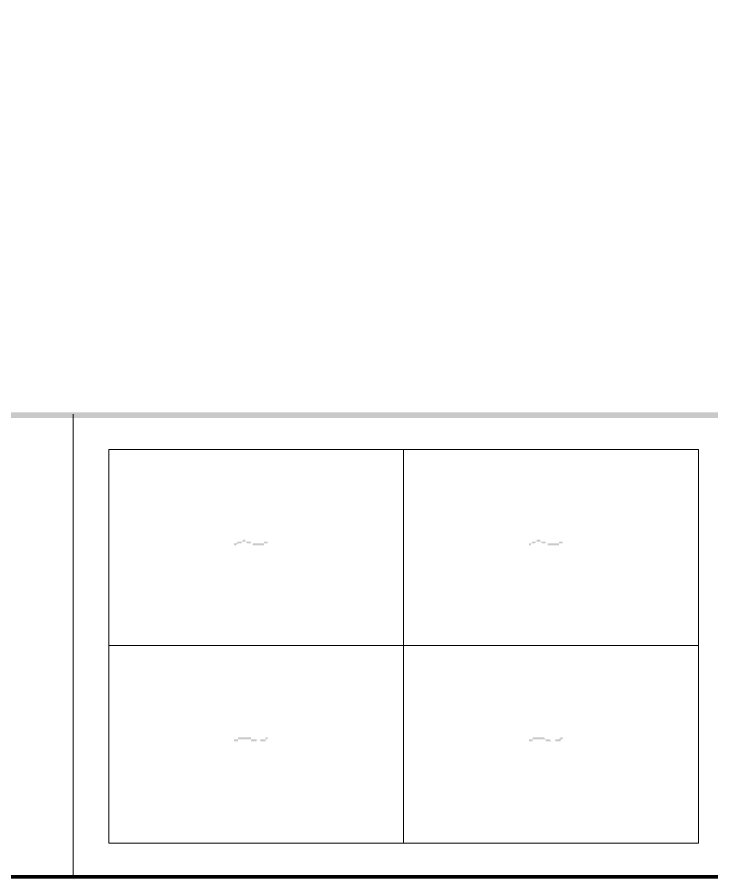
# Model space of a CAD drawing. Header units: millimetres. Extents: x 3.6 to 37.8, y 0.6 to 28.7.
# Drawn here: x 19.067 to 20.619, y 0.595 to 2.52 of the extents above; entities that cross this region are included whole.
import ezdxf

# ---------------------------------------------------------------- set-up
doc = ezdxf.new("R2010")
doc.units = ezdxf.units.MM
doc.layers.add('PDF_FRAME-TB', color=7, linetype='Continuous')

msp = doc.modelspace()

# ---------------------------------------------------------------- hatches: boundary and pattern name
at = {"layer": 'PDF_FRAME-TB', "transparency": 33554559}
for points in [[(19.6268, 1.3525), (19.6268, 1.3483), (19.6268, 1.3483), (19.6268, 1.3441), (19.6268, 1.3441), (19.6226, 1.3441), (19.6226, 1.3441), (19.6226, 1.3441), (19.6226, 1.3441), (19.6185, 1.3441), (19.6185, 1.3441), (19.6185, 1.34), (19.6185, 1.34), (19.6185, 1.34), (19.6143, 1.34), (19.6143, 1.34), (19.6143, 1.34), (19.6143, 1.34), (19.6101, 1.34), (19.6101, 1.34), (19.6101, 1.34), (19.606, 1.34), (19.606, 1.34), (19.606, 1.34), (19.606, 1.34), (19.606, 1.34), (19.6018, 1.34), (19.6018, 1.34), (19.6018, 1.34), (19.5976, 1.34), (19.5976, 1.34), (19.5976, 1.34), (19.5976, 1.34), (19.5976, 1.34), (19.5934, 1.34), (19.5934, 1.34), (19.5934, 1.3441), (19.5893, 1.3441), (19.5893, 1.3441), (19.5893, 1.3441), (19.5893, 1.3441), (19.5851, 1.3441), (19.5851, 1.3441), (19.5851, 1.3441), (19.5809, 1.3441), (19.5809, 1.3441), (19.5809, 1.3441), (19.5768, 1.3483), (19.5768, 1.3483), (19.5768, 1.3483), (19.5768, 1.3483), (19.5768, 1.3483), (19.5726, 1.3483), (19.5726, 1.3483), (19.5726, 1.3483), (19.5726, 1.3483), (19.5684, 1.3483), (19.5684, 1.3483), (19.5684, 1.3483), (19.5684, 1.3441), (19.5643, 1.3441), (19.5643, 1.3441), (19.5643, 1.3441), (19.5643, 1.3441), (19.5601, 1.3441), (19.5601, 1.3441), (19.5601, 1.3441), (19.5601, 1.3441), (19.5601, 1.3441), (19.5559, 1.34), (19.5559, 1.34), (19.5559, 1.34), (19.5517, 1.34), (19.5517, 1.34), (19.5517, 1.34), (19.5517, 1.34), (19.5517, 1.3441), (19.5517, 1.3441), (19.5517, 1.3441), (19.5559, 1.3441), (19.5559, 1.3441), (19.5559, 1.3441), (19.5559, 1.3441), (19.5601, 1.3483), (19.5601, 1.3483), (19.5601, 1.3483), (19.5601, 1.3483), (19.5643, 1.3483), (19.5643, 1.3483), (19.5643, 1.3483), (19.5643, 1.3483), (19.5643, 1.3483), (19.5684, 1.3483), (19.5684, 1.3483), (19.5684, 1.3483), (19.5726, 1.3525), (19.5726, 1.3525), (19.5726, 1.3525), (19.5726, 1.3525), (19.5726, 1.3525), (19.5768, 1.3525), (19.5768, 1.3483), (19.5768, 1.3483), (19.5768, 1.3483), (19.5809, 1.3483), (19.5809, 1.3483), (19.5809, 1.3483), (19.5851, 1.3483), (19.5851, 1.3483), (19.5851, 1.3483), (19.5851, 1.3483), (19.5851, 1.3483), (19.5893, 1.3483), (19.5893, 1.3483), (19.5893, 1.3483), (19.5893, 1.3441), (19.5934, 1.3441), (19.5934, 1.3441), (19.5934, 1.3441), (19.5976, 1.3441), (19.5976, 1.3441), (19.5976, 1.3441), (19.6018, 1.3441), (19.6018, 1.3441), (19.6018, 1.3441), (19.6018, 1.3441), (19.6018, 1.3441), (19.606, 1.3441), (19.606, 1.3441), (19.606, 1.3441), (19.606, 1.3441), (19.606, 1.3441), (19.6101, 1.3441), (19.6101, 1.3441), (19.6101, 1.3441), (19.6101, 1.3441), (19.6143, 1.3441), (19.6143, 1.3441), (19.6143, 1.3441), (19.6143, 1.3441), (19.6185, 1.3441), (19.6185, 1.3441), (19.6185, 1.3441), (19.6185, 1.3483), (19.6226, 1.3483), (19.6226, 1.3483), (19.6226, 1.3483), (19.6226, 1.3483), (19.6268, 1.3483), (19.6268, 1.3483), (19.6268, 1.3525), (19.6268, 1.3525)], [(20.2857, 1.3525), (20.2857, 1.3483), (20.2857, 1.3483), (20.2857, 1.3441), (20.2857, 1.3441), (20.2815, 1.3441), (20.2815, 1.3441), (20.2815, 1.3441), (20.2815, 1.3441), (20.2773, 1.3441), (20.2773, 1.3441), (20.2773, 1.34), (20.2773, 1.34), (20.2773, 1.34), (20.2732, 1.34), (20.2732, 1.34), (20.2732, 1.34), (20.269, 1.34), (20.269, 1.34), (20.269, 1.34), (20.269, 1.34), (20.2648, 1.34), (20.2648, 1.34), (20.2648, 1.34), (20.2648, 1.34), (20.2606, 1.34), (20.2606, 1.34), (20.2606, 1.34), (20.2606, 1.34), (20.2565, 1.34), (20.2565, 1.34), (20.2565, 1.34), (20.2565, 1.34), (20.2523, 1.34), (20.2523, 1.34), (20.2523, 1.34), (20.2523, 1.3441), (20.2481, 1.3441), (20.2481, 1.3441), (20.2481, 1.3441), (20.2481, 1.3441), (20.244, 1.3441), (20.244, 1.3441), (20.244, 1.3441), (20.2398, 1.3441), (20.2398, 1.3441), (20.2398, 1.3441), (20.2356, 1.3483), (20.2356, 1.3483), (20.2356, 1.3483), (20.2356, 1.3483), (20.2315, 1.3483), (20.2315, 1.3483), (20.2315, 1.3483), (20.2315, 1.3483), (20.2315, 1.3483), (20.2273, 1.3483), (20.2273, 1.3483), (20.2273, 1.3483), (20.2231, 1.3441), (20.2231, 1.3441), (20.2231, 1.3441), (20.2231, 1.3441), (20.2231, 1.3441), (20.2189, 1.3441), (20.2189, 1.3441), (20.2189, 1.3441), (20.2189, 1.3441), (20.2148, 1.3441), (20.2148, 1.34), (20.2148, 1.34), (20.2148, 1.34), (20.2106, 1.34), (20.2106, 1.34), (20.2106, 1.34), (20.2106, 1.34), (20.2106, 1.3441), (20.2106, 1.3441), (20.2106, 1.3441), (20.2148, 1.3441), (20.2148, 1.3441), (20.2148, 1.3441), (20.2148, 1.3441), (20.2189, 1.3483), (20.2189, 1.3483), (20.2189, 1.3483), (20.2189, 1.3483), (20.2189, 1.3483), (20.2231, 1.3483), (20.2231, 1.3483), (20.2231, 1.3483), (20.2231, 1.3483), (20.2273, 1.3483), (20.2273, 1.3483), (20.2273, 1.3483), (20.2273, 1.3525), (20.2315, 1.3525), (20.2315, 1.3525), (20.2315, 1.3525), (20.2315, 1.3525), (20.2356, 1.3525), (20.2356, 1.3483), (20.2356, 1.3483), (20.2356, 1.3483), (20.2398, 1.3483), (20.2398, 1.3483), (20.2398, 1.3483), (20.2398, 1.3483), (20.244, 1.3483), (20.244, 1.3483), (20.244, 1.3483), (20.244, 1.3483), (20.244, 1.3483), (20.2481, 1.3483), (20.2481, 1.3483), (20.2481, 1.3441), (20.2523, 1.3441), (20.2523, 1.3441), (20.2523, 1.3441), (20.2565, 1.3441), (20.2565, 1.3441), (20.2565, 1.3441), (20.2565, 1.3441), (20.2606, 1.3441), (20.2606, 1.3441), (20.2606, 1.3441), (20.2606, 1.3441), (20.2648, 1.3441), (20.2648, 1.3441), (20.2648, 1.3441), (20.2648, 1.3441), (20.2648, 1.3441), (20.269, 1.3441), (20.269, 1.3441), (20.269, 1.3441), (20.269, 1.3441), (20.2732, 1.3441), (20.2732, 1.3441), (20.2732, 1.3441), (20.2732, 1.3441), (20.2773, 1.3441), (20.2773, 1.3441), (20.2773, 1.3441), (20.2773, 1.3483), (20.2773, 1.3483), (20.2815, 1.3483), (20.2815, 1.3483), (20.2815, 1.3483), (20.2815, 1.3483), (20.2857, 1.3483), (20.2857, 1.3525), (20.2857, 1.3525)], [(19.6268, 0.9146), (19.6268, 0.9105), (19.6268, 0.9063), (19.6268, 0.9063), (19.6268, 0.9063), (19.6226, 0.9063), (19.6226, 0.9063), (19.6226, 0.9063), (19.6226, 0.9021), (19.6185, 0.9021), (19.6185, 0.9021), (19.6185, 0.9021), (19.6185, 0.9021), (19.6185, 0.9021), (19.6143, 0.9021), (19.6143, 0.9021), (19.6143, 0.9021), (19.6143, 0.9021), (19.6101, 0.9021), (19.6101, 0.9021), (19.6101, 0.9021), (19.606, 0.9021), (19.606, 0.9021), (19.606, 0.9021), (19.606, 0.9021), (19.606, 0.9021), (19.6018, 0.9021), (19.6018, 0.9021), (19.6018, 0.9021), (19.5976, 0.9021), (19.5976, 0.9021), (19.5976, 0.9021), (19.5976, 0.9021), (19.5976, 0.9021), (19.5934, 0.9021), (19.5934, 0.9021), (19.5934, 0.9021), (19.5893, 0.9021), (19.5893, 0.9021), (19.5893, 0.9021), (19.5893, 0.9063), (19.5851, 0.9063), (19.5851, 0.9063), (19.5851, 0.9063), (19.5809, 0.9063), (19.5809, 0.9063), (19.5809, 0.9063), (19.5768, 0.9063), (19.5768, 0.9063), (19.5768, 0.9063), (19.5768, 0.9063), (19.5768, 0.9063), (19.5726, 0.9063), (19.5726, 0.9063), (19.5726, 0.9063), (19.5726, 0.9063), (19.5684, 0.9063), (19.5684, 0.9063), (19.5684, 0.9063), (19.5684, 0.9063), (19.5643, 0.9063), (19.5643, 0.9063), (19.5643, 0.9063), (19.5643, 0.9063), (19.5601, 0.9063), (19.5601, 0.9063), (19.5601, 0.9063), (19.5601, 0.9021), (19.5601, 0.9021), (19.5559, 0.9021), (19.5559, 0.9021), (19.5559, 0.9021), (19.5517, 0.9021), (19.5517, 0.8979), (19.5517, 0.8979), (19.5517, 0.8979), (19.5517, 0.9021), (19.5517, 0.9021), (19.5517, 0.9063), (19.5559, 0.9063), (19.5559, 0.9063), (19.5559, 0.9063), (19.5559, 0.9063), (19.5601, 0.9063), (19.5601, 0.9063), (19.5601, 0.9105), (19.5601, 0.9105), (19.5643, 0.9105), (19.5643, 0.9105), (19.5643, 0.9105), (19.5643, 0.9105), (19.5643, 0.9105), (19.5684, 0.9105), (19.5684, 0.9105), (19.5684, 0.9105), (19.5726, 0.9105), (19.5726, 0.9105), (19.5726, 0.9105), (19.5726, 0.9105), (19.5726, 0.9105), (19.5768, 0.9105), (19.5768, 0.9105), (19.5768, 0.9105), (19.5768, 0.9105), (19.5809, 0.9105), (19.5809, 0.9105), (19.5809, 0.9105), (19.5851, 0.9105), (19.5851, 0.9105), (19.5851, 0.9105), (19.5851, 0.9105), (19.5851, 0.9105), (19.5893, 0.9105), (19.5893, 0.9063), (19.5893, 0.9063), (19.5893, 0.9063), (19.5934, 0.9063), (19.5934, 0.9063), (19.5934, 0.9063), (19.5976, 0.9063), (19.5976, 0.9063), (19.5976, 0.9063), (19.6018, 0.9063), (19.6018, 0.9021), (19.6018, 0.9021), (19.6018, 0.9021), (19.6018, 0.9021), (19.606, 0.9021), (19.606, 0.9021), (19.606, 0.9021), (19.606, 0.9021), (19.606, 0.9021), (19.6101, 0.9021), (19.6101, 0.9021), (19.6101, 0.9021), (19.6101, 0.9063), (19.6143, 0.9063), (19.6143, 0.9063), (19.6143, 0.9063), (19.6143, 0.9063), (19.6185, 0.9063), (19.6185, 0.9063), (19.6185, 0.9063), (19.6185, 0.9063), (19.6226, 0.9063), (19.6226, 0.9105), (19.6226, 0.9105), (19.6226, 0.9105), (19.6268, 0.9105), (19.6268, 0.9105), (19.6268, 0.9105), (19.6268, 0.9146)], [(20.2857, 0.9146), (20.2857, 0.9105), (20.2857, 0.9063), (20.2857, 0.9063), (20.2857, 0.9063), (20.2815, 0.9063), (20.2815, 0.9063), (20.2815, 0.9063), (20.2815, 0.9021), (20.2773, 0.9021), (20.2773, 0.9021), (20.2773, 0.9021), (20.2773, 0.9021), (20.2773, 0.9021), (20.2732, 0.9021), (20.2732, 0.9021), (20.2732, 0.9021), (20.269, 0.9021), (20.269, 0.9021), (20.269, 0.9021), (20.269, 0.9021), (20.2648, 0.9021), (20.2648, 0.9021), (20.2648, 0.9021), (20.2648, 0.9021), (20.2606, 0.9021), (20.2606, 0.9021), (20.2606, 0.9021), (20.2606, 0.9021), (20.2565, 0.9021), (20.2565, 0.9021), (20.2565, 0.9021), (20.2565, 0.9021), (20.2523, 0.9021), (20.2523, 0.9021), (20.2523, 0.9021), (20.2523, 0.9021), (20.2481, 0.9021), (20.2481, 0.9021), (20.2481, 0.9021), (20.2481, 0.9063), (20.244, 0.9063), (20.244, 0.9063), (20.244, 0.9063), (20.2398, 0.9063), (20.2398, 0.9063), (20.2398, 0.9063), (20.2356, 0.9063), (20.2356, 0.9063), (20.2356, 0.9063), (20.2356, 0.9063), (20.2315, 0.9063), (20.2315, 0.9063), (20.2315, 0.9063), (20.2315, 0.9063), (20.2315, 0.9063), (20.2273, 0.9063), (20.2273, 0.9063), (20.2273, 0.9063), (20.2231, 0.9063), (20.2231, 0.9063), (20.2231, 0.9063), (20.2231, 0.9063), (20.2231, 0.9063), (20.2189, 0.9063), (20.2189, 0.9063), (20.2189, 0.9063), (20.2189, 0.9021), (20.2148, 0.9021), (20.2148, 0.9021), (20.2148, 0.9021), (20.2148, 0.9021), (20.2106, 0.9021), (20.2106, 0.8979), (20.2106, 0.8979), (20.2106, 0.8979), (20.2106, 0.9021), (20.2106, 0.9021), (20.2106, 0.9063), (20.2148, 0.9063), (20.2148, 0.9063), (20.2148, 0.9063), (20.2148, 0.9063), (20.2189, 0.9063), (20.2189, 0.9063), (20.2189, 0.9105), (20.2189, 0.9105), (20.2189, 0.9105), (20.2231, 0.9105), (20.2231, 0.9105), (20.2231, 0.9105), (20.2231, 0.9105), (20.2273, 0.9105), (20.2273, 0.9105), (20.2273, 0.9105), (20.2273, 0.9105), (20.2315, 0.9105), (20.2315, 0.9105), (20.2315, 0.9105), (20.2315, 0.9105), (20.2356, 0.9105), (20.2356, 0.9105), (20.2356, 0.9105), (20.2356, 0.9105), (20.2398, 0.9105), (20.2398, 0.9105), (20.2398, 0.9105), (20.2398, 0.9105), (20.244, 0.9105), (20.244, 0.9105), (20.244, 0.9105), (20.244, 0.9105), (20.244, 0.9105), (20.2481, 0.9063), (20.2481, 0.9063), (20.2481, 0.9063), (20.2523, 0.9063), (20.2523, 0.9063), (20.2523, 0.9063), (20.2565, 0.9063), (20.2565, 0.9063), (20.2565, 0.9063), (20.2565, 0.9063), (20.2606, 0.9021), (20.2606, 0.9021), (20.2606, 0.9021), (20.2606, 0.9021), (20.2648, 0.9021), (20.2648, 0.9021), (20.2648, 0.9021), (20.2648, 0.9021), (20.2648, 0.9021), (20.269, 0.9021), (20.269, 0.9021), (20.269, 0.9021), (20.269, 0.9063), (20.2732, 0.9063), (20.2732, 0.9063), (20.2732, 0.9063), (20.2732, 0.9063), (20.2773, 0.9063), (20.2773, 0.9063), (20.2773, 0.9063), (20.2773, 0.9063), (20.2773, 0.9063), (20.2815, 0.9105), (20.2815, 0.9105), (20.2815, 0.9105), (20.2815, 0.9105), (20.2857, 0.9105), (20.2857, 0.9105), (20.2857, 0.9146)]]:
    msp.add_hatch(color=256, dxfattribs=at).paths.add_polyline_path(points)

# ---------------------------------------------------------------- linework, layer by layer
at = {"layer": 'PDF_FRAME-TB', "lineweight": 0, "const_width": 0.00834}
msp.add_lwpolyline([(37.7648, 0.5988), (37.7648, 28.6993), (3.5681, 28.6993), (3.5681, 0.5988)], close=True, dxfattribs=at)
at = {"layer": 'PDF_FRAME-TB', "lineweight": 9}
for points in [[(19.1924, 1.633), (19.1924, 0.5988)], [(20.5893, 1.1159), (20.5893, 0.6739), (19.9305, 0.6739), (19.9305, 1.1159), (19.2716, 1.1159), (19.2716, 1.5537), (19.9305, 1.5537)], [(19.9305, 0.6739), (19.2716, 0.6739), (19.2716, 1.1159)]]:
    msp.add_lwpolyline(points, dxfattribs=at)
msp.add_lwpolyline([(19.9305, 1.5537), (20.5893, 1.5537), (20.5893, 1.1159), (19.9305, 1.1159)], close=True, dxfattribs=at)
at = {"layer": 'PDF_FRAME-TB', "transparency": 33554559}
for points in [[(3.5681, 1.6371), (3.5681, 1.6246), (37.7648, 1.6371)], [(3.5681, 1.6246), (37.7648, 1.6371), (37.7648, 1.6246)]]:
    msp.add_solid(points, dxfattribs=at)

doc.saveas('drawing.dxf')
